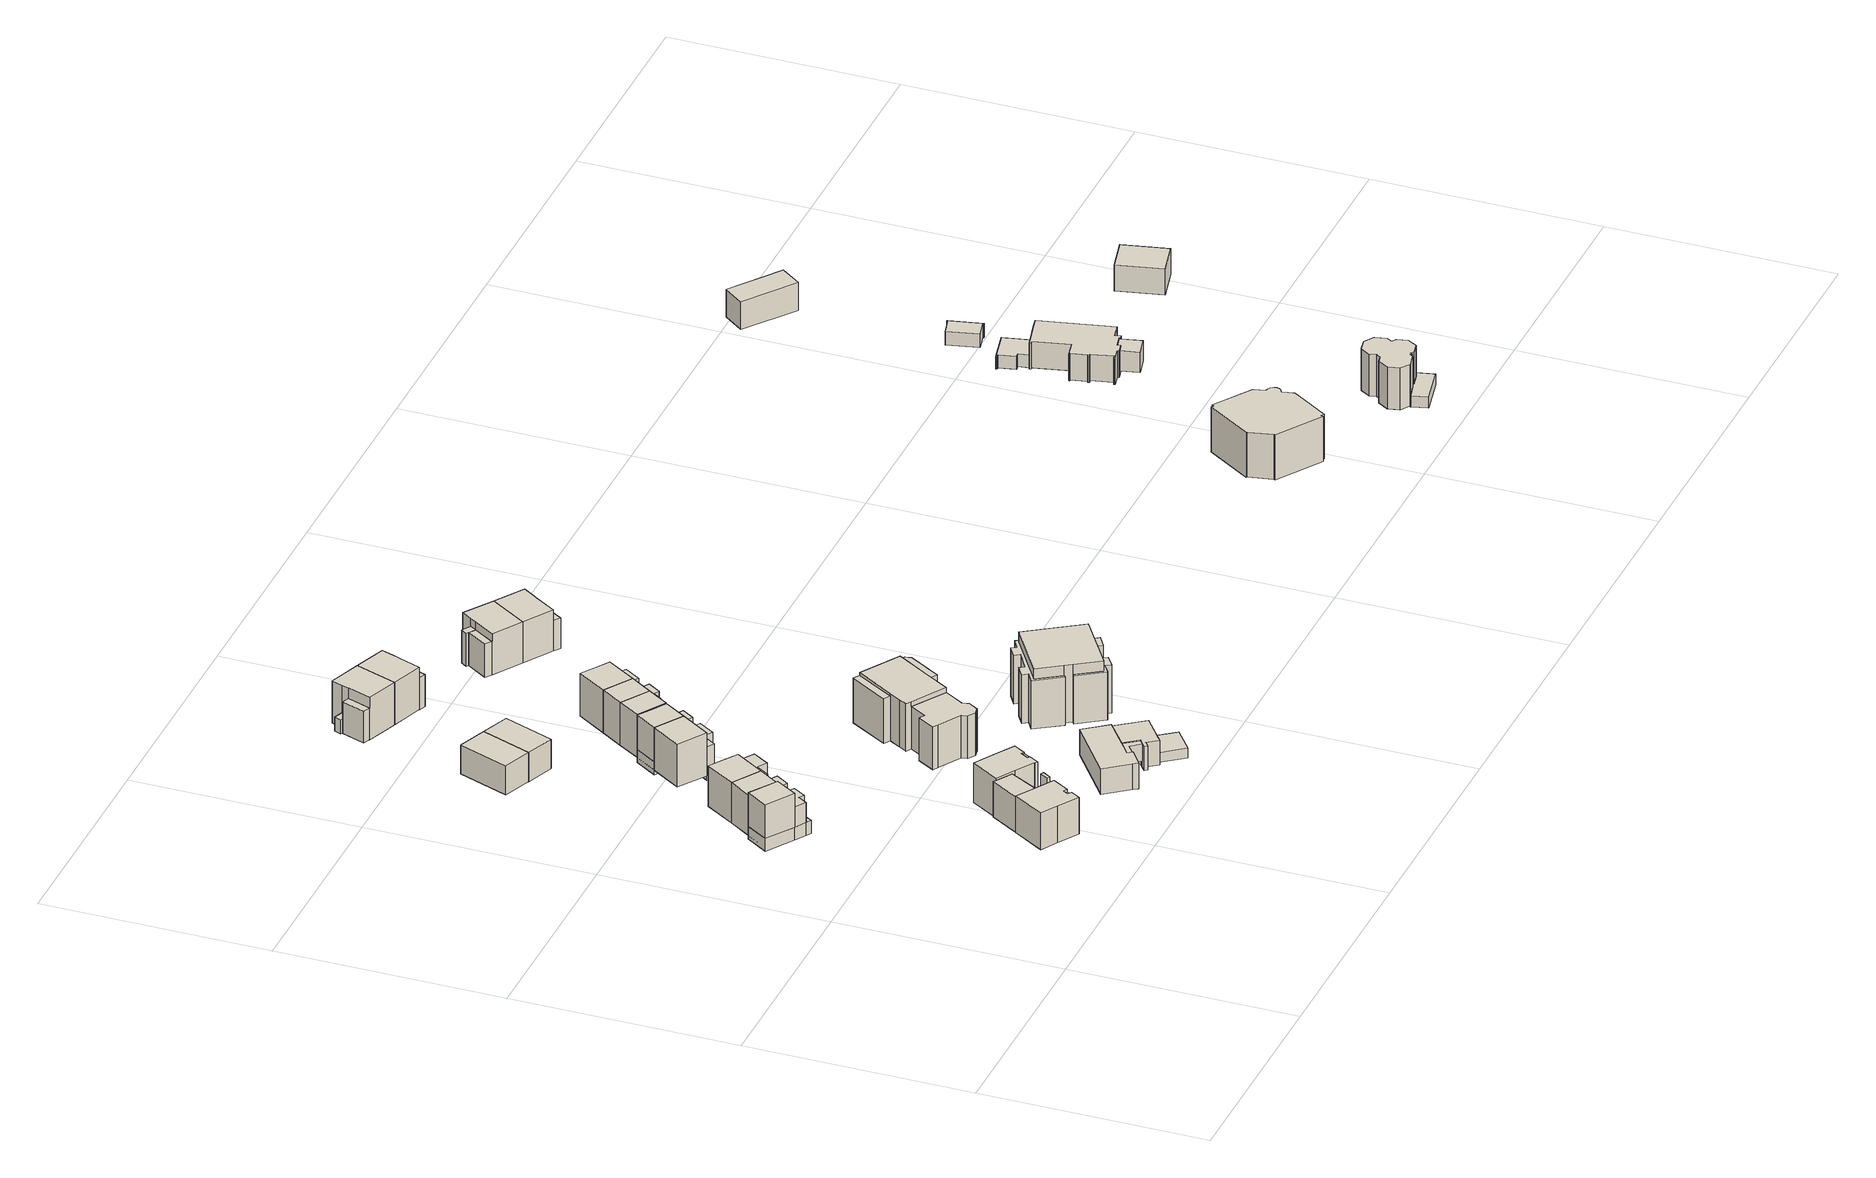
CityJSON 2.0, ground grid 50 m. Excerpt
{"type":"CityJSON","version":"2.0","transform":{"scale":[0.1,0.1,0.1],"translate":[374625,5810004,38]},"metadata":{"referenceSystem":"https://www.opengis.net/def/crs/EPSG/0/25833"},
"CityObjects":{
"building1":{"type":"Building","attributes":{"Gemeindeschluessel":"11000006","function":"31001_1010"},"address":[{"country":"Germany","locality":"Berlin","thoroughfareNumber":"33","thoroughfareName":"An der Obstwiese"}],"children":["building1-1","building1-2","building1-3"]},
"building1-1":{"type":"BuildingPart","attributes":{"BezugspunktDach":"2200","measuredHeight":3,"storeysAboveGround":3},"parents":["building1"],"geometry":[{"type":"Solid","lod":"1","boundaries":[[[[0,1,2,3,4,5,6,7,8]],[[9,10,11,12,13,14,15,16,17]],[[9,17,8,7]],[[10,9,7,6]],[[11,10,6,5]],[[12,11,5,4]],[[13,12,4,3]],[[14,13,3,2]],[[15,14,2,1]],[[16,15,1,0]],[[17,16,0,8]]]]}]},
"building1-2":{"type":"BuildingPart","attributes":{"BezugspunktDach":"2200","measuredHeight":10.73,"storeysAboveGround":3},"parents":["building1"],"geometry":[{"type":"MultiSurface","lod":"1","boundaries":[[[18,19,20,21]],[[22,23,24,25]],[[22,25,21,20]],[[23,22,20,19]],[[26,27,23,19,18]],[[25,24,18,21]],[[24,23,27,26]]]}]},
"building1-3":{"type":"BuildingPart","attributes":{"BezugspunktDach":"2200","measuredHeight":7.71,"storeysAboveGround":3},"parents":["building1"],"geometry":[{"type":"MultiSurface","lod":"1","boundaries":[[[28,29,30,31,32,27,26]],[[10,11,12,13,33,15,16]],[[10,16,26,24,23]],[[11,10,27,32]],[[12,11,32,31]],[[13,12,31,30]],[[33,13,30,29]],[[15,33,29,28]],[[16,15,28,26]],[[23,24,26,27]]]}]},
"building2":{"type":"Building","attributes":{"Gemeindeschluessel":"11000006","function":"31001_1010"},"address":[{"country":"Germany","locality":"Berlin","thoroughfareNumber":"31","thoroughfareName":"An der Obstwiese"}],"children":["building2-1","building2-2","building2-3"]},
"building2-1":{"type":"BuildingPart","attributes":{"BezugspunktDach":"2200","measuredHeight":10.89,"storeysAboveGround":3},"parents":["building2"],"geometry":[{"type":"MultiSurface","lod":"1","boundaries":[[[34,35,36,37,38,39]],[[40,41,42,23,43,22]],[[40,22,39,38]],[[41,40,38,37]],[[42,41,37,36]],[[27,44,42,36,35]],[[43,23,35,34]],[[22,43,34,39]],[[23,42,44,27]]]}]},
"building2-2":{"type":"BuildingPart","attributes":{"BezugspunktDach":"2200","measuredHeight":7.74,"storeysAboveGround":3},"parents":["building2"],"geometry":[{"type":"MultiSurface","lod":"1","boundaries":[[[32,45,46,47,48,44,27]],[[49,50,51,52,53,54,55]],[[49,55,23,42]],[[50,49,44,48]],[[51,50,48,47]],[[52,51,47,46]],[[56,57,58,46,45]],[[53,52,59,60]],[[61,56,45,32]],[[54,53,60,11]],[[55,54,32,27]],[[42,23,27,44]],[[60,59,58,57,56]],[[11,60,56,61]]]}]},
"building2-3":{"type":"BuildingPart","attributes":{"BezugspunktDach":"2200","measuredHeight":4.95,"storeysAboveGround":3},"parents":["building2"],"geometry":[{"type":"Solid","lod":"1","boundaries":[[[[62,57,56,61]],[[60,59,12,11]],[[12,59,57,62]],[[11,12,62,61]],[[60,11,61,56]],[[59,60,56,57]]]]}]},
"building3":{"type":"Building","attributes":{"Gemeindeschluessel":"11000006","function":"31001_1010"},"address":[{"country":"Germany","locality":"Berlin","thoroughfareNumber":"6","thoroughfareName":"Lindenstraße"}],"children":["building3-1","building3-2"]},
"building3-1":{"type":"BuildingPart","attributes":{"BezugspunktDach":"2200","measuredHeight":10.03,"storeysAboveGround":2},"parents":["building3"],"geometry":[{"type":"MultiSurface","lod":"1","boundaries":[[[63,64,65,66,67,68,69,70,71,72,73]],[[74,75,76,77,78,79,80,81,82,83,84]],[[74,84,73,72]],[[75,74,72,71]],[[76,75,71,70]],[[77,76,70,69]],[[78,77,69,68]],[[85,86,68,67]],[[80,79,87,79,80,88,85,67,66]],[[89,88,66,65]],[[82,81,65,64]],[[83,82,64,63]],[[84,83,63,73]],[[79,78,86,85]],[[85,88,80,79,87]],[[81,80,88,89]]]}]},
"building3-2":{"type":"BuildingPart","attributes":{"BezugspunktDach":"2200","measuredHeight":8,"storeysAboveGround":2},"parents":["building3"],"geometry":[{"type":"Solid","lod":"1","boundaries":[[[[89,86,85,88]],[[79,78,81,80]],[[81,78,86,89]],[[79,80,88,85]],[[78,79,85,86]],[[81,89,88,80]]]]}]},
"building4":{"type":"Building","attributes":{"Gemeindeschluessel":"11000006","function":"31001_1010"},"address":[{"country":"Germany","locality":"Berlin","thoroughfareNumber":"29","thoroughfareName":"An der Obstwiese"}],"children":["building4-1","building4-2"]},
"building4-1":{"type":"BuildingPart","attributes":{"BezugspunktDach":"2200","measuredHeight":10.89,"storeysAboveGround":3},"parents":["building4"],"geometry":[{"type":"MultiSurface","lod":"1","boundaries":[[[36,90,91,92,38]],[[93,94,95,42,40]],[[93,40,38,92]],[[94,93,92,91]],[[95,94,91,90]],[[96,97,98,95,90,36]],[[40,42,36,38]],[[42,95,98,97,96]]]}]},
"building4-2":{"type":"BuildingPart","attributes":{"BezugspunktDach":"2200","measuredHeight":9.13,"storeysAboveGround":3},"parents":["building4"],"geometry":[{"type":"MultiSurface","lod":"1","boundaries":[[[99,100,101,102,98,97]],[[103,104,105,106,107,108]],[[103,108,109,42,95,98]],[[104,103,98,102]],[[105,104,102,101]],[[106,105,101,100]],[[107,106,100,99]],[[108,107,99,97]],[[97,98,95,42,109]]]}]},
"building5":{"type":"Building","attributes":{"Gemeindeschluessel":"11000006","function":"31001_1010"},"address":[{"country":"Germany","locality":"Berlin","thoroughfareNumber":"6A","thoroughfareName":"Lindenstraße"}],"children":["building5-1","building5-2"]},
"building5-1":{"type":"BuildingPart","attributes":{"BezugspunktDach":"2200","measuredHeight":9.93,"storeysAboveGround":2},"parents":["building5"],"geometry":[{"type":"Solid","lod":"1","boundaries":[[[[110,111,112,113,114]],[[115,116,117,118,119]],[[115,119,114,113]],[[116,115,113,112]],[[117,116,112,111]],[[118,117,111,110]],[[119,118,110,114]]]]}]},
"building5-2":{"type":"BuildingPart","attributes":{"BezugspunktDach":"2200","measuredHeight":7.76,"storeysAboveGround":2},"parents":["building5"],"geometry":[{"type":"Solid","lod":"1","boundaries":[[[[120,121,122,123]],[[124,125,126,127]],[[124,127,123,122]],[[125,124,122,121]],[[126,125,121,120]],[[127,126,120,123]]]]}]},
"building6":{"type":"Building","attributes":{"Gemeindeschluessel":"11000006","BezugspunktDach":"2200","function":"31001_1010","measuredHeight":6.82,"storeysAboveGround":2},"address":[{"country":"Germany","locality":"Berlin","thoroughfareNumber":"14","thoroughfareName":"An der Obstwiese"}],"geometry":[{"type":"Solid","lod":"1","boundaries":[[[[128,129,130,131]],[[132,133,134,135]],[[132,135,131,130]],[[133,132,130,129]],[[134,133,129,128]],[[135,134,128,131]]]]}]},
"building7":{"type":"Building","attributes":{"Gemeindeschluessel":"11000006","BezugspunktDach":"2200","function":"31001_1010","measuredHeight":6.86,"storeysAboveGround":2},"address":[{"country":"Germany","locality":"Berlin","thoroughfareNumber":"16","thoroughfareName":"An der Obstwiese"}],"geometry":[{"type":"Solid","lod":"1","boundaries":[[[[136,137,129,128]],[[138,139,140,141]],[[138,141,128,129]],[[139,138,129,137]],[[140,139,137,136]],[[141,140,136,128]]]]}]},
"building8":{"type":"Building","attributes":{"Gemeindeschluessel":"11000006","function":"31001_1010"},"address":[{"country":"Germany","locality":"Berlin","thoroughfareNumber":"6B","thoroughfareName":"Lindenstraße"}],"children":["building8-1","building8-2"]},
"building8-1":{"type":"BuildingPart","attributes":{"BezugspunktDach":"2200","measuredHeight":9.86,"storeysAboveGround":2},"parents":["building8"],"geometry":[{"type":"MultiSurface","lod":"1","boundaries":[[[142,143,144,145,146,147,148,149,150,151,152,153,154]],[[155,156,157,158,159,160,161,162,163,164,165,166,167]],[[155,167,154,153]],[[156,155,153,152]],[[157,156,152,151]],[[158,157,151,150]],[[168,169,150,149]],[[159,158,170,171]],[[160,159,171,172,173,168,149,148]],[[174,173,148,147]],[[161,160,172,175]],[[162,161,147,146]],[[163,162,146,145]],[[164,163,145,144]],[[165,164,144,143]],[[166,165,143,142]],[[167,166,142,154]],[[171,170,169,168]],[[168,173,172,171]],[[175,172,173,174]]]}]},
"building8-2":{"type":"BuildingPart","attributes":{"BezugspunktDach":"2200","measuredHeight":8.77,"storeysAboveGround":2},"parents":["building8"],"geometry":[{"type":"MultiSurface","lod":"1","boundaries":[[[174,169,168,173]],[[171,170,175,172]],[[175,170,169,174]],[[172,173,168,171]],[[170,171,168,169,176]],[[172,175,174,173]]]}]},
"building9":{"type":"Building","attributes":{"Gemeindeschluessel":"11000006","function":"31001_1010"},"address":[{"country":"Germany","locality":"Berlin","thoroughfareNumber":"27","thoroughfareName":"An der Obstwiese"}],"children":["building9-1","building9-2"]},
"building9-1":{"type":"BuildingPart","attributes":{"BezugspunktDach":"2200","measuredHeight":10.79,"storeysAboveGround":3},"parents":["building9"],"geometry":[{"type":"Solid","lod":"1","boundaries":[[[[177,178,179,180,181]],[[182,183,184,185,186]],[[182,186,181,180]],[[183,182,180,179]],[[184,183,179,178]],[[185,187,188,184,178,177]],[[186,185,177,181]],[[184,188,187,185]]]]}]},
"building9-2":{"type":"BuildingPart","attributes":{"BezugspunktDach":"2200","measuredHeight":7.95,"storeysAboveGround":3},"parents":["building9"],"geometry":[{"type":"MultiSurface","lod":"1","boundaries":[[[189,190,191,192,193,188,187]],[[194,195,196,197,198,199,200]],[[194,200,201,185,184]],[[195,194,188,193]],[[196,195,193,192]],[[197,196,192,191]],[[198,197,191,190]],[[199,198,190,189]],[[200,199,189,187]],[[184,185,201,187,188]]]}]},
"building10":{"type":"Building","attributes":{"Gemeindeschluessel":"11000006","function":"31001_1010"},"address":[{"country":"Germany","locality":"Berlin","thoroughfareNumber":"25","thoroughfareName":"An der Obstwiese"}],"children":["building10-1","building10-2","building10-3"]},
"building10-1":{"type":"BuildingPart","attributes":{"BezugspunktDach":"2200","measuredHeight":3,"storeysAboveGround":3},"parents":["building10"],"geometry":[{"type":"Solid","lod":"1","boundaries":[[[[202,203,204,205,206,207,208,209,210,211]],[[212,213,214,215,216,217,196,195,194,218]],[[212,218,211,210]],[[213,212,210,209]],[[214,213,209,208]],[[215,214,208,207]],[[216,215,207,206]],[[217,216,206,205]],[[196,217,205,204]],[[195,196,204,203]],[[194,195,203,202]],[[218,194,202,211]]]]}]},
"building10-2":{"type":"BuildingPart","attributes":{"BezugspunktDach":"2200","measuredHeight":7.96,"storeysAboveGround":3},"parents":["building10"],"geometry":[{"type":"MultiSurface","lod":"1","boundaries":[[[219,220,221,222,223,224,225]],[[214,215,216,217,226,195,194]],[[214,194,225,227,228]],[[215,214,224,223]],[[216,215,223,222]],[[217,216,222,221]],[[226,217,221,220]],[[195,226,220,219]],[[194,195,219,225]],[[228,227,225,224]]]}]},
"building10-3":{"type":"BuildingPart","attributes":{"BezugspunktDach":"2200","measuredHeight":10.79,"storeysAboveGround":3},"parents":["building10"],"geometry":[{"type":"MultiSurface","lod":"1","boundaries":[[[178,229,230,231,180]],[[232,233,228,227,234]],[[232,234,180,231]],[[233,232,231,230]],[[228,233,230,229]],[[235,225,224,228,229,178]],[[234,227,178,180]],[[227,228,224,225,235]]]}]},
"building11":{"type":"Building","attributes":{"Gemeindeschluessel":"11000006","BezugspunktDach":"2200","function":"51009_1610","measuredHeight":3.35,"storeysAboveGround":0},"address":[{"country":"Germany","locality":"Berlin"}],"geometry":[{"type":"Solid","lod":"1","boundaries":[[[[236,237,238,239,240]],[[241,242,243,244,245]],[[241,245,240,239]],[[242,241,239,238]],[[243,242,238,237]],[[244,243,237,236]],[[245,244,236,240]]]]}]},
"building12":{"type":"Building","attributes":{"Gemeindeschluessel":"11000006","function":"31001_1010"},"address":[{"country":"Germany","locality":"Berlin","thoroughfareNumber":"23","thoroughfareName":"An der Obstwiese"}],"children":["building12-1","building12-2","building12-3"]},
"building12-1":{"type":"BuildingPart","attributes":{"BezugspunktDach":"2200","measuredHeight":10.85,"storeysAboveGround":3},"parents":["building12"],"geometry":[{"type":"MultiSurface","lod":"1","boundaries":[[[246,247,248,249,250]],[[251,252,253,228,232]],[[251,232,250,249]],[[252,251,249,248]],[[253,252,248,247]],[[254,255,256,247,246]],[[232,228,246,250]],[[228,253,256,255,254]]]}]},
"building12-2":{"type":"BuildingPart","attributes":{"BezugspunktDach":"2200","measuredHeight":6.41,"storeysAboveGround":3},"parents":["building12"],"geometry":[{"type":"MultiSurface","lod":"1","boundaries":[[[257,258,259,260,261,256,255]],[[262,263,264,265,266,215,214]],[[262,214,228,253,256]],[[263,262,256,261]],[[264,263,261,260]],[[265,264,260,259]],[[266,265,266,258]],[[266,258,266,215]],[[214,215,257,255]],[[255,256,253,228]],[[259,258,266,265]],[[215,266,258,257]]]}]},
"building12-3":{"type":"BuildingPart","attributes":{"BezugspunktDach":"2200","measuredHeight":6.4,"storeysAboveGround":3},"parents":["building12"],"geometry":[{"type":"MultiSurface","lod":"1","boundaries":[[[267,259,258,257]],[[266,265,216,215]],[[216,265,259,267]],[[215,216,267,257]],[[268,266,215,257,258]],[[265,266,258,259]]]}]},
"building13":{"type":"Building","attributes":{"Gemeindeschluessel":"11000006","function":"31001_1010"},"address":[{"country":"Germany","locality":"Berlin","thoroughfareNumber":"11","thoroughfareName":"An der Obstwiese"}],"children":["building13-1","building13-2"]},
"building13-1":{"type":"BuildingPart","attributes":{"BezugspunktDach":"2200","measuredHeight":9.86,"storeysAboveGround":3},"parents":["building13"],"geometry":[{"type":"MultiSurface","lod":"1","boundaries":[[[269,270,271,272,273,274]],[[275,276,277,278,279,280]],[[281,282,274,273]],[[275,280,283,284]],[[276,275,273,272]],[[277,276,272,271]],[[278,277,271,270]],[[279,278,270,269]],[[280,279,269,274]],[[284,283,282,281]]]}]},
"building13-2":{"type":"BuildingPart","attributes":{"BezugspunktDach":"2200","measuredHeight":7.42,"storeysAboveGround":3},"parents":["building13"],"geometry":[{"type":"Solid","lod":"1","boundaries":[[[[282,281,285,286]],[[287,284,283,288]],[[287,288,286,285]],[[284,287,285,281]],[[288,283,282,286]],[[283,284,281,282]]]]}]},
"building14":{"type":"Building","attributes":{"Gemeindeschluessel":"11000006","BezugspunktDach":"2200","function":"51009_1610","measuredHeight":3.99,"storeysAboveGround":0},"address":[{"country":"Germany","locality":"Berlin"}],"geometry":[{"type":"Solid","lod":"1","boundaries":[[[[289,290,291,292,293,294]],[[295,296,297,298,299,300]],[[295,300,294,293]],[[296,295,293,292]],[[297,296,292,291]],[[298,297,291,290]],[[299,298,290,289]],[[300,299,289,294]]]]}]},
"building15":{"type":"Building","attributes":{"Gemeindeschluessel":"11000006","function":"31001_1010"},"address":[{"country":"Germany","locality":"Berlin","thoroughfareNumber":"5A","thoroughfareName":"Lindenstraße"}],"children":["building15-1","building15-2"]},
"building15-1":{"type":"BuildingPart","attributes":{"BezugspunktDach":"2200","measuredHeight":7.26,"storeysAboveGround":1},"parents":["building15"],"geometry":[{"type":"Solid","lod":"1","boundaries":[[[[301,302,303,304,305,306,307,308]],[[309,310,311,312,313,314,315,316]],[[309,316,308,307]],[[310,309,307,306]],[[311,310,306,305]],[[312,311,305,304]],[[313,312,304,303]],[[314,313,303,302]],[[315,314,302,301]],[[316,315,301,308]]]]}]},
"building15-2":{"type":"BuildingPart","attributes":{"BezugspunktDach":"2200","measuredHeight":7.2,"storeysAboveGround":1},"parents":["building15"],"geometry":[{"type":"Solid","lod":"1","boundaries":[[[[317,318,319,320,321,322,323,324,325,326,327,328]],[[329,310,330,331,332,333,334,335,336,337,338,311]],[[329,311,328,327]],[[310,329,327,326]],[[330,310,326,325]],[[331,330,325,324]],[[332,331,324,323]],[[333,332,323,322]],[[334,333,322,321]],[[335,334,321,320]],[[336,335,320,319]],[[337,336,319,318]],[[338,337,318,317]],[[311,338,317,328]]]]}]},
"building16":{"type":"Building","attributes":{"Gemeindeschluessel":"11000006","function":"31001_1010"},"address":[{"country":"Germany","locality":"Berlin","thoroughfareNumber":"21","thoroughfareName":"An der Obstwiese"}],"children":["building16-1","building16-2","building16-3"]},
"building16-1":{"type":"BuildingPart","attributes":{"BezugspunktDach":"2200","measuredHeight":10.48,"storeysAboveGround":3},"parents":["building16"],"geometry":[{"type":"MultiSurface","lod":"1","boundaries":[[[247,339,340,341,249]],[[342,343,344,253,251]],[[342,251,249,341]],[[343,342,341,340]],[[344,343,340,339]],[[253,345,346,339,247]],[[251,253,247,249]],[[344,346,345,253]]]}]},
"building16-2":{"type":"BuildingPart","attributes":{"BezugspunktDach":"2200","measuredHeight":8.41,"storeysAboveGround":3},"parents":["building16"],"geometry":[{"type":"MultiSurface","lod":"1","boundaries":[[[347,348,349,350,351,346,345]],[[352,353,354,355,356,263,262]],[[352,262,253,344,346]],[[353,352,346,351]],[[354,353,351,350]],[[355,354,350,349]],[[357,358,359,360,349,348]],[[361,358,356,348,347]],[[262,263,347,345]],[[345,346,344,253]],[[356,355,360,359,358,357]],[[263,356,358,361]]]}]},
"building16-3":{"type":"BuildingPart","attributes":{"BezugspunktDach":"2200","measuredHeight":3,"storeysAboveGround":3},"parents":["building16"],"geometry":[{"type":"Solid","lod":"1","boundaries":[[[[362,359,358,361]],[[356,355,264,263]],[[356,263,356,358]],[[264,355,359,362]],[[263,264,362,361]],[[361,358,356,263]],[[355,356,358,359]]]]}]},
"building17":{"type":"Building","attributes":{"Gemeindeschluessel":"11000006","function":"31001_1010"},"address":[{"country":"Germany","locality":"Berlin","thoroughfareNumber":"13","thoroughfareName":"An der Obstwiese"}],"children":["building17-1","building17-2"]},
"building17-1":{"type":"BuildingPart","attributes":{"BezugspunktDach":"2200","measuredHeight":9.98,"storeysAboveGround":3},"parents":["building17"],"geometry":[{"type":"MultiSurface","lod":"1","boundaries":[[[363,364,365,366,270,269]],[[278,367,368,369,370,279]],[[278,279,269,270]],[[367,278,270,366]],[[368,367,366,365]],[[369,368,365,364]],[[371,372,364,363]],[[279,370,363,269]],[[370,369,372,371]]]}]},
"building17-2":{"type":"BuildingPart","attributes":{"BezugspunktDach":"2200","measuredHeight":7.49,"storeysAboveGround":3},"parents":["building17"],"geometry":[{"type":"MultiSurface","lod":"1","boundaries":[[[373,374,372,371]],[[375,376,377,378]],[[375,378,371,370,369]],[[376,375,372,374]],[[377,376,374,373]],[[378,377,373,371]],[[369,370,371,372]]]}]},
"building18":{"type":"Building","attributes":{"Gemeindeschluessel":"11000006","function":"31001_1010"},"address":[{"country":"Germany","locality":"Berlin","thoroughfareNumber":"19","thoroughfareName":"An der Obstwiese"}],"children":["building18-1","building18-2"]},
"building18-1":{"type":"BuildingPart","attributes":{"BezugspunktDach":"2200","measuredHeight":10.48,"storeysAboveGround":3},"parents":["building18"],"geometry":[{"type":"MultiSurface","lod":"1","boundaries":[[[339,379,380,381,341]],[[382,383,384,344,342]],[[382,342,341,381]],[[383,382,381,380]],[[384,383,380,379]],[[344,385,386,379,339]],[[342,344,339,341]],[[384,386,385,344]]]}]},
"building18-2":{"type":"BuildingPart","attributes":{"BezugspunktDach":"2200","measuredHeight":8.04,"storeysAboveGround":3},"parents":["building18"],"geometry":[{"type":"Solid","lod":"1","boundaries":[[[[387,388,389,390,386,385]],[[391,392,393,394,353,352]],[[391,352,385,344,384,386]],[[392,391,386,390]],[[393,392,390,389]],[[394,393,389,388]],[[353,394,388,387]],[[352,353,387,385]],[[386,384,344,385]]]]}]},
"building19":{"type":"Building","attributes":{"Gemeindeschluessel":"11000006","BezugspunktDach":"2200","function":"31001_2463","measuredHeight":2.24,"storeysAboveGround":2},"address":[{"country":"Germany","locality":"Berlin","thoroughfareNumber":"5A (1)","thoroughfareName":"Lindenstraße"}],"geometry":[{"type":"Solid","lod":"1","boundaries":[[[[395,396,397,398]],[[399,400,401,402]],[[399,402,398,397]],[[400,399,397,396]],[[401,400,396,395]],[[402,401,395,398]]]]}]},
"building20":{"type":"Building","attributes":{"Gemeindeschluessel":"11000006","function":"31001_1010"},"address":[{"country":"Germany","locality":"Berlin","thoroughfareNumber":"6C","thoroughfareName":"Lindenstraße"}],"children":["building20-1","building20-2","building20-3","building20-4"]},
"building20-1":{"type":"BuildingPart","attributes":{"BezugspunktDach":"2200","measuredHeight":11.75,"storeysAboveGround":2},"parents":["building20"],"geometry":[{"type":"MultiSurface","lod":"1","boundaries":[[[403,404,405,406,407,408,409,410,411]],[[412,413,414,415,416,417,418,419,420]],[[412,420,411,410]],[[413,412,410,409]],[[414,413,409,408]],[[421,422,414,408,407]],[[416,415,407,406]],[[423,424,416,406,405]],[[418,417,405,404]],[[425,426,427,404,403]],[[420,419,403,411]],[[415,414,422,421]],[[417,416,424,423]],[[419,428,426,425]],[[428,418,427,426]]]}]},
"building20-2":{"type":"BuildingPart","attributes":{"BezugspunktDach":"2200","measuredHeight":10.47,"storeysAboveGround":2},"parents":["building20"],"geometry":[{"type":"Solid","lod":"1","boundaries":[[[[429,430,431,424,423]],[[416,432,433,434,417]],[[432,416,424,431]],[[433,432,431,430]],[[434,433,430,429]],[[417,434,429,423]],[[423,424,416,417]]]]}]},
"building20-3":{"type":"BuildingPart","attributes":{"BezugspunktDach":"2200","measuredHeight":10.54,"storeysAboveGround":2},"parents":["building20"],"geometry":[{"type":"Solid","lod":"1","boundaries":[[[[435,436,437,438,439,440,441,442,427,426,425,443,444,445,446]],[[447,448,449,419,428,418,450,451,452,453,454,455,456,457,458]],[[447,458,446,445]],[[448,447,445,444]],[[449,448,444,443]],[[419,449,443,425]],[[450,418,427,442]],[[451,450,442,441]],[[452,451,441,440]],[[453,452,440,439]],[[454,453,439,438]],[[455,454,438,437]],[[456,455,437,436]],[[457,456,436,435]],[[458,457,435,446]],[[428,419,425,426]],[[428,426,427,418]]]]}]},
"building20-4":{"type":"BuildingPart","attributes":{"BezugspunktDach":"2200","measuredHeight":10.47,"storeysAboveGround":2},"parents":["building20"],"geometry":[{"type":"Solid","lod":"1","boundaries":[[[[422,421,459,460]],[[461,415,414,462]],[[461,462,460,459]],[[415,461,459,421]],[[462,414,422,460]],[[415,421,422,414]]]]}]},
"building21":{"type":"Building","attributes":{"Gemeindeschluessel":"11000006","BezugspunktDach":"2200","function":"51009_1610","measuredHeight":3.2,"storeysAboveGround":0},"address":[{"country":"Germany","locality":"Berlin"}],"geometry":[{"type":"Solid","lod":"1","boundaries":[[[[463,464,465,466,467]],[[468,469,470,471,472]],[[468,472,467,466]],[[469,468,466,465]],[[470,469,465,464]],[[471,470,464,463]],[[472,471,463,467]]]]}]},
"building22":{"type":"Building","attributes":{"Gemeindeschluessel":"11000006","BezugspunktDach":"2200","function":"51009_1610","measuredHeight":7.72,"storeysAboveGround":0},"address":[{"country":"Germany","locality":"Berlin"}],"geometry":[{"type":"Solid","lod":"1","boundaries":[[[[473,474,475,476,477]],[[478,479,480,481,482]],[[478,482,477,476]],[[479,478,476,475]],[[480,479,475,474]],[[481,480,474,473]],[[482,481,473,477]]]]}]},
"building23":{"type":"Building","attributes":{"Gemeindeschluessel":"11000006","function":"31001_1010"},"address":[{"country":"Germany","locality":"Berlin","thoroughfareNumber":"15","thoroughfareName":"An der Obstwiese"}],"children":["building23-1","building23-2"]},
"building23-1":{"type":"BuildingPart","attributes":{"BezugspunktDach":"2200","measuredHeight":9.58,"storeysAboveGround":3},"parents":["building23"],"geometry":[{"type":"MultiSurface","lod":"1","boundaries":[[[483,484,485,486,487,488]],[[480,479,489,490,491,492]],[[493,474,494,488,487]],[[492,495,492,480]],[[479,480,487,486]],[[489,479,486,485]],[[490,489,485,484]],[[491,490,484,483]],[[492,491,483,488]],[[480,492,495,494,474,493]]]}]},
"building23-2":{"type":"BuildingPart","attributes":{"BezugspunktDach":"2200","measuredHeight":7.72,"storeysAboveGround":3},"parents":["building23"],"geometry":[{"type":"MultiSurface","lod":"1","boundaries":[[[494,474,473,496]],[[481,480,492,497]],[[481,497,496,473]],[[480,481,473,474]],[[497,492,494,496]],[[480,498,474,494,492]]]}]},
"building24":{"type":"Building","attributes":{"Gemeindeschluessel":"11000006","function":"31001_1010"},"address":[{"country":"Germany","locality":"Berlin","thoroughfareNumber":"8","thoroughfareName":"Lindenstraße"}],"children":["building24-1","building24-2"]},
"building24-1":{"type":"BuildingPart","attributes":{"BezugspunktDach":"2200","measuredHeight":16.41,"storeysAboveGround":3},"parents":["building24"],"geometry":[{"type":"MultiSurface","lod":"1","boundaries":[[[499,500,501,502,503,504]],[[505,506,507,508,509,510]],[[511,512,504,503]],[[513,511,503,502]],[[514,513,502,501]],[[508,515,514,507,501,500]],[[509,508,500,499]],[[512,516,499,504]],[[505,510,512,511]],[[517,506,505,511,513]],[[518,507,506,513,514]],[[507,514,515,508]],[[519,510,509,516,512]]]}]},
"building24-2":{"type":"BuildingPart","attributes":{"BezugspunktDach":"2200","measuredHeight":11.28,"storeysAboveGround":3},"parents":["building24"],"geometry":[{"type":"MultiSurface","lod":"1","boundaries":[[[520,516,512,511,513,514,515,521,522,523,524,525,526,527,528,529,530,531,532,533,534,535,536,537,538,539,540,541]],[[542,543,544,545,546,547,548,549,550,551,552,553,554,555,556,557,558,559,560,561,562,563,564,565,566,567,568,569]],[[542,569,541,540]],[[543,542,540,539]],[[544,543,539,538]],[[545,544,538,537]],[[546,545,537,536]],[[547,546,536,535]],[[548,547,535,534]],[[549,548,534,533]],[[550,549,533,532]],[[551,550,532,531]],[[552,551,531,530]],[[553,552,530,529]],[[554,553,529,528]],[[555,554,528,527]],[[556,555,527,526]],[[557,556,526,525]],[[558,557,525,524]],[[559,558,524,523]],[[560,559,523,522]],[[561,560,522,521]],[[562,561,521,515]],[[563,562,508,507,514]],[[564,563,514,507,506,513]],[[565,564,513,506,505,570]],[[566,565,505,510]],[[567,566,510,509]],[[568,567,516,520]],[[569,568,520,541]],[[571,515,514,507,508]],[[513,506,507,514]],[[570,505,506,513,511]],[[510,505,511,512]],[[509,510,572,512,516]]]}]},
"building25":{"type":"Building","attributes":{"Gemeindeschluessel":"11000006","function":"31001_1010"},"address":[{"country":"Germany","locality":"Berlin","thoroughfareNumber":"17","thoroughfareName":"An der Obstwiese"}],"children":["building25-1","building25-2"]},
"building25-1":{"type":"BuildingPart","attributes":{"BezugspunktDach":"2200","measuredHeight":9.63,"storeysAboveGround":3},"parents":["building25"],"geometry":[{"type":"MultiSurface","lod":"1","boundaries":[[[573,574,575,576,484,483]],[[490,577,578,579,580,491]],[[490,491,483,484]],[[577,490,484,576]],[[578,577,576,575]],[[579,578,575,574]],[[581,582,579,574,573]],[[491,580,573,483]],[[580,579,582,581]]]}]},
"building25-2":{"type":"BuildingPart","attributes":{"BezugspunktDach":"2200","measuredHeight":7.14,"storeysAboveGround":3},"parents":["building25"],"geometry":[{"type":"Solid","lod":"1","boundaries":[[[[583,584,582,581]],[[579,585,586,580]],[[585,579,582,584]],[[586,585,584,583]],[[580,586,583,581]],[[579,580,581,582]]]]}]},
"building26":{"type":"Building","attributes":{"Gemeindeschluessel":"11000006","BezugspunktDach":"2200","function":"51009_1610","measuredHeight":3,"storeysAboveGround":0},"address":[{"country":"Germany","locality":"Berlin"}],"geometry":[{"type":"Solid","lod":"1","boundaries":[[[[587,588,589,590,591]],[[578,592,593,585,579]],[[578,579,591,590]],[[592,578,590,589]],[[593,592,589,588]],[[585,593,588,587]],[[579,585,587,591]]]]}]},
"building27":{"type":"Building","attributes":{"Gemeindeschluessel":"11000006","BezugspunktDach":"2200","function":"31001_1010","measuredHeight":10.48,"storeysAboveGround":2},"address":[{"country":"Germany","locality":"Berlin","thoroughfareNumber":"11","thoroughfareName":"Lindenstraße"}],"geometry":[{"type":"Solid","lod":"1","boundaries":[[[[594,595,596,597,598,599,600,601,602,603,604,605,606,607,608,609,610,611,612,613,614]],[[615,616,617,618,619,620,621,622,623,624,625,626,627,628,629,630,631,632,633,634,635]],[[615,635,614,613]],[[616,615,613,612]],[[617,616,612,611]],[[618,617,611,610]],[[619,618,610,609]],[[620,619,609,608]],[[621,620,608,607]],[[622,621,607,606]],[[623,622,606,605]],[[624,623,605,604]],[[625,624,604,603]],[[626,625,603,602]],[[627,626,602,601]],[[628,627,601,600]],[[629,628,600,599]],[[630,629,599,598]],[[631,630,598,597]],[[632,631,597,596]],[[633,632,596,595]],[[634,633,595,594]],[[635,634,594,614]]]]}]},
"building28":{"type":"Building","attributes":{"Gemeindeschluessel":"11000006","BezugspunktDach":"2200","function":"31001_2463","measuredHeight":2.63,"storeysAboveGround":1},"address":[{"country":"Germany","locality":"Berlin","thoroughfareNumber":"12A (1)","thoroughfareName":"Lindenstraße"}],"geometry":[{"type":"Solid","lod":"1","boundaries":[[[[636,637,638,639,640,641,642,643,644,645,646,647]],[[648,649,650,651,652,653,654,655,656,657,658,659]],[[648,659,647,646]],[[649,648,646,645]],[[650,649,645,644]],[[651,650,644,643]],[[652,651,643,642]],[[653,652,642,641]],[[654,653,641,640]],[[655,654,640,639]],[[656,655,639,638]],[[657,656,638,637]],[[658,657,637,636]],[[659,658,636,647]]]]}]},
"building29":{"type":"Building","attributes":{"Gemeindeschluessel":"11000006","BezugspunktDach":"2200","function":"31001_1010","measuredHeight":9.85,"storeysAboveGround":2},"address":[{"country":"Germany","locality":"Berlin","thoroughfareNumber":"12A","thoroughfareName":"Lindenstraße"}],"geometry":[{"type":"Solid","lod":"1","boundaries":[[[[660,661,662,663,664,665,666,667,668,669,670,671,672,673,674,675,676,677,678,679,680,681]],[[682,683,684,685,686,687,688,689,690,691,692,693,694,695,696,697,698,699,700,701,702,703]],[[682,703,681,680]],[[683,682,680,679]],[[684,683,679,678]],[[685,684,678,677]],[[686,685,677,676]],[[687,686,676,675]],[[688,687,675,674]],[[689,688,674,673]],[[690,689,673,672]],[[691,690,672,671]],[[692,691,671,670]],[[693,692,670,669]],[[694,693,669,668]],[[695,694,668,667]],[[696,695,667,666]],[[697,696,666,665]],[[698,697,665,664]],[[699,698,664,663]],[[700,699,663,662]],[[701,700,662,661]],[[702,701,661,660]],[[703,702,660,681]]]]}]},
"building30":{"type":"Building","attributes":{"Gemeindeschluessel":"11000006","BezugspunktDach":"2200","function":"51009_1610","measuredHeight":4.77,"storeysAboveGround":0},"address":[{"country":"Germany","locality":"Berlin"}],"geometry":[{"type":"Solid","lod":"1","boundaries":[[[[704,705,706,707,708,709,710]],[[711,712,713,714,715,716,717]],[[711,717,710,709]],[[712,711,709,708]],[[713,712,708,707]],[[714,713,707,706]],[[715,714,706,705]],[[716,715,705,704]],[[717,716,704,710]]]]}]},
"building31":{"type":"Building","attributes":{"Gemeindeschluessel":"11000006","function":"31001_1010"},"address":[{"country":"Germany","locality":"Berlin","thoroughfareNumber":"10B","thoroughfareName":"Straße zum Löwen"}],"children":["building31-1","building31-2"]},
"building31-1":{"type":"BuildingPart","attributes":{"BezugspunktDach":"2200","measuredHeight":6.19,"storeysAboveGround":2},"parents":["building31"],"geometry":[{"type":"Solid","lod":"1","boundaries":[[[[718,719,720,721,722,723,724,725,726,727,728,729,730,731,732,733,734,735,736,737,738,739,740,741,742,743,744]],[[745,746,747,748,749,750,751,752,753,754,755,756,757,758,759,760,761,762,763,764,765,766,767,768,769,770,771]],[[745,771,744,743]],[[746,745,743,742]],[[747,746,742,741]],[[748,747,741,740]],[[749,748,740,739]],[[750,772,773,749,739,738]],[[751,750,738,737]],[[752,751,737,736]],[[753,752,736,735]],[[754,753,735,734]],[[755,754,734,733]],[[756,755,733,732]],[[757,756,732,731]],[[758,757,731,730]],[[759,758,730,729]],[[760,759,729,728]],[[761,760,728,727]],[[762,761,727,726]],[[763,762,726,725]],[[764,763,725,724]],[[765,764,724,723]],[[766,765,723,722]],[[767,766,722,721]],[[768,767,721,720]],[[769,768,720,719]],[[770,769,719,718]],[[771,770,718,744]],[[749,773,772,750]]]]}]},
"building31-2":{"type":"BuildingPart","attributes":{"BezugspunktDach":"2200","measuredHeight":2.97,"storeysAboveGround":2},"parents":["building31"],"geometry":[{"type":"MultiSurface","lod":"1","boundaries":[[[774,775,776,777,773,772,778,779]],[[780,750,749,781,782,783,784,785]],[[780,785,779,778]],[[750,780,778,772]],[[749,750,786,750,749,787]],[[781,749,773,777]],[[782,781,777,776]],[[783,782,776,775]],[[784,783,775,774]],[[785,784,774,779]],[[787,749,750,786,772,773]]]}]},
"building32":{"type":"Building","attributes":{"Gemeindeschluessel":"11000006","BezugspunktDach":"2200","function":"31001_2523","measuredHeight":3.17,"storeysAboveGround":1},"address":[{"country":"Germany","locality":"Berlin","thoroughfareNumber":"8013","thoroughfareName":"Straße zum Löwen"}],"geometry":[{"type":"Solid","lod":"1","boundaries":[[[[788,789,790,791,792,793,794,795]],[[796,797,798,799,800,801,802,803]],[[796,803,795,794]],[[797,796,794,793]],[[798,797,793,792]],[[799,798,792,791]],[[800,799,791,790]],[[801,800,790,789]],[[802,801,789,788]],[[803,802,788,795]]]]}]},
"building33":{"type":"Building","attributes":{"Gemeindeschluessel":"11000006","BezugspunktDach":"2200","function":"31001_1010","measuredHeight":7.48,"storeysAboveGround":1},"address":[{"country":"Germany","locality":"Berlin","thoroughfareNumber":"2","thoroughfareName":"Am Löwentor"}],"geometry":[{"type":"Solid","lod":"1","boundaries":[[[[804,805,806,807]],[[808,809,810,811]],[[808,811,807,806]],[[809,808,806,805]],[[810,809,805,804]],[[811,810,804,807]]]]}]},
"building34":{"type":"Building","attributes":{"Gemeindeschluessel":"11000006","BezugspunktDach":"2200","function":"31001_1010","measuredHeight":8.1,"storeysAboveGround":1},"address":[{"country":"Germany","locality":"Berlin","thoroughfareNumber":"11A","thoroughfareName":"Straße zum Löwen"}],"geometry":[{"type":"Solid","lod":"1","boundaries":[[[[812,813,814,815]],[[816,817,818,819]],[[816,819,815,814]],[[817,816,814,813]],[[818,817,813,812]],[[819,818,812,815]]]]}]}
},
"vertices":[
[75,606,162],[99,591,162],[110,584,162],[123,604,162],[141,632,162],[130,639,162],[106,654,162],[45,693,162],[14,645,162],[45,693,132],[106,654,132],[130,639,132],[141,632,132],[123,604,132],[110,584,132],[99,591,132],[75,606,132],[14,645,132],
[75,606,241],[106,654,241],[45,693,241],[14,645,241],[45,693,141],[106,654,141],[75,606,141],[14,645,141],[75,606,209],[106,654,209],
[99,591,209],[112,611,209],[123,604,209],[141,632,209],[130,639,209],[112,611,132],
[76,673,236],[106,654,236],[138,702,236],[107,722,236],[76,741,236],[45,693,236],[76,741,141],[107,722,141],[138,702,141],[76,673,141],[138,702,209],
[143,659,209],[154,652,209],[172,680,209],[152,693,209],[138,702,131],[152,693,131],[172,680,131],[154,652,131],[143,659,131],[130,639,131],[106,654,131],[143,659,181],[154,652,181],[154,652,177],[154,652,132],[143,659,132],[130,639,181],
[141,632,181],
[292,128,192],[337,100,192],[350,121,192],[342,126,192],[349,138,192],[357,133,192],[379,169,192],[379,170,192],[334,197,192],[297,220,192],[255,150,192],[297,220,106],[334,197,106],[379,170,106],[379,169,106],[357,133,106],[349,138,106],[342,126,106],[350,121,106],[337,100,106],[292,128,106],[255,150,106],[349,138,186],[357,133,186],[349,138,146],[342,126,186],[350,121,186],
[180,767,236],[150,787,236],[119,807,236],[119,807,141],[150,787,141],[180,767,141],[138,702,216],[138,702,222],[180,767,222],
[152,693,222],[171,722,222],[191,709,222],[214,745,222],[180,767,130],[214,745,130],[191,709,130],[171,722,130],[152,693,130],[138,702,130],[138,702,203],
[340,194,190],[375,257,190],[341,278,190],[335,282,190],[297,220,190],[335,282,107],[341,278,107],[375,257,107],[340,194,107],[297,220,107],
[398,186,186],[408,203,186],[402,207,186],[393,189,186],[402,207,108],[408,203,108],[398,186,108],[393,189,108],
[69,1171,215],[111,1283,215],[48,1307,215],[6,1195,215],[48,1307,147],[111,1283,147],[69,1171,147],[6,1195,147],
[132,1147,215],[174,1259,215],[111,1283,146],[174,1259,146],[132,1147,146],[69,1171,146],
[382,253,195],[423,228,195],[422,227,195],[423,227,195],[428,223,195],[441,244,195],[436,248,195],[446,265,195],[452,261,195],[468,287,195],[421,316,195],[379,341,195],[341,278,195],[379,341,102],[421,316,102],[468,287,102],[452,261,102],[446,265,102],[436,248,102],[441,244,102],[428,223,102],[423,227,102],[422,227,102],[423,228,102],[382,253,102],[341,278,102],[446,265,193],[452,261,193],[452,261,105],[446,265,105],[436,248,105],[436,248,193],[441,244,193],[441,244,105],
[452,261,182],
[224,850,242],[267,916,242],[237,936,242],[206,955,242],[163,890,242],[206,955,142],[237,936,142],[267,916,142],[224,850,142],[163,890,142],[224,850,210],[267,916,210],
[239,840,210],[259,871,210],[278,858,210],[302,894,210],[291,901,210],[267,916,131],[291,901,131],[302,894,131],[278,858,131],[259,871,131],[239,840,131],[224,850,131],[224,850,196],
[267,916,161],[291,901,161],[302,894,161],[315,915,161],[333,942,161],[322,949,161],[299,965,161],[268,984,161],[238,1004,161],[206,955,161],[238,1004,131],[268,984,131],[299,965,131],[322,949,131],[333,942,131],[315,915,131],[206,955,131],
[291,901,211],[304,922,211],[315,915,211],[333,942,211],[322,949,211],[299,965,211],[267,916,211],[304,922,131],[267,916,143],[299,965,143],
[299,965,242],[268,984,242],[238,1004,242],[238,1004,143],[268,984,143],[206,955,143],[267,916,188],
[108,1582,180],[125,1576,180],[130,1591,180],[109,1599,180],[103,1584,180],[109,1599,147],[130,1591,147],[125,1576,147],[108,1582,147],[103,1584,147],
[299,965,243],[330,1013,243],[299,1032,243],[268,1052,243],[238,1004,243],[268,1052,143],[299,1032,143],[330,1013,143],[299,965,190],[299,965,195],[330,1013,195],
[322,949,195],[335,970,195],[346,963,195],[365,990,195],[354,998,195],[330,1013,131],[354,998,131],[365,990,131],[346,963,131],[335,970,131],
[333,942,195],[335,970,149],
[177,1498,244],[210,1590,244],[139,1616,244],[130,1591,244],[125,1576,244],[106,1524,244],[125,1576,145],[130,1591,145],[139,1616,145],[210,1590,145],[177,1498,145],[106,1524,145],[125,1576,220],[106,1524,220],[106,1524,146],[125,1576,146],
[108,1582,220],[89,1530,220],[108,1582,146],[89,1530,146],
[580,78,158],[604,96,158],[622,74,158],[632,81,158],[607,115,158],[572,88,158],[607,115,118],[632,81,118],[622,74,118],[604,96,118],[580,78,118],[572,88,118],
[537,62,163],[544,52,163],[580,78,163],[572,88,163],[607,115,163],[660,155,163],[621,207,163],[497,115,163],[621,207,103],[660,155,103],[607,115,103],[572,88,103],[580,78,103],[544,52,103],[537,62,103],[497,115,103],
[632,81,160],[622,74,160],[612,66,160],[616,60,160],[626,68,160],[643,45,160],[654,54,160],[705,92,160],[706,93,160],[660,155,160],[614,160,160],[607,115,160],[614,160,103],[706,93,103],[705,92,103],[654,54,103],[643,45,103],[626,68,103],[616,60,103],[612,66,103],[622,74,103],[632,81,103],
[362,1061,243],[331,1081,243],[300,1100,243],[300,1100,143],[331,1081,143],[362,1061,143],[330,1013,215],[362,1061,215],
[354,998,215],[367,1018,215],[378,1011,215],[396,1039,215],[376,1052,215],[362,1061,131],[376,1052,131],[396,1039,131],[378,1011,131],[367,1018,131],[367,1018,148],[367,1018,161],[378,1011,161],[378,1011,146],[354,998,161],
[365,990,161],
[248,1472,244],[267,1523,244],[272,1538,244],[281,1564,244],[281,1564,145],[272,1538,145],[267,1523,145],[248,1472,145],[248,1472,219],[267,1523,219],
[264,1466,219],[283,1518,219],[267,1523,144],[283,1518,144],[264,1466,144],[248,1472,144],
[404,1126,243],[373,1146,243],[343,1166,243],[343,1166,143],[373,1146,143],[404,1126,143],[362,1061,211],[404,1126,211],
[376,1052,211],[395,1081,211],[415,1068,211],[438,1104,211],[404,1126,131],[438,1104,131],[415,1068,131],[395,1081,131],
[692,4,123],[742,42,123],[705,92,123],[654,54,123],[705,92,100],[742,42,100],[692,4,100],[654,54,100],
[520,528,215],[595,482,215],[624,530,215],[673,610,215],[586,663,215],[535,578,215],[519,552,215],[510,536,215],[509,535,215],[510,536,104],[519,552,104],[535,578,104],[586,663,104],[673,610,104],[624,530,104],[595,482,104],[520,528,104],[509,535,104],[586,663,209],[535,578,209],[624,530,209],[673,610,209],[520,528,204],[558,505,204],[595,482,204],[558,505,104],
[642,519,209],[685,590,209],[682,604,209],[682,604,104],[685,590,104],[642,519,104],
[475,453,204],[524,423,204],[527,410,204],[544,399,204],[552,401,204],[558,402,204],[572,424,204],[568,438,204],[498,491,204],[486,498,204],[485,497,204],[463,460,204],[485,497,104],[486,498,104],[498,491,104],[568,438,104],[572,424,104],[558,402,104],[552,401,104],[544,399,104],[527,410,104],[524,423,104],[475,453,104],[463,460,104],
[572,671,209],[520,586,209],[572,671,104],[520,586,104],
[283,1518,179],[288,1516,179],[294,1530,179],[272,1538,179],[267,1523,179],[272,1538,147],[294,1530,147],[288,1516,147],[283,1518,147],[267,1523,147],
[441,1441,221],[455,1431,221],[464,1445,221],[445,1457,221],[436,1444,221],[445,1457,143],[464,1445,143],[455,1431,143],[441,1441,143],[436,1444,143],
[489,1344,239],[542,1426,239],[479,1468,239],[464,1445,239],[455,1431,239],[425,1385,239],[479,1468,143],[542,1426,143],[489,1344,143],[425,1385,143],[455,1431,182],[425,1385,221],[425,1385,197],
[411,1395,221],[411,1395,143],[455,1431,184],
[782,302,198],[792,287,198],[826,234,198],[946,313,198],[868,432,198],[748,354,198],[868,432,63],[946,313,63],[826,234,63],[792,287,63],[782,302,63],[748,354,63],[868,432,175],[748,354,175],[946,313,175],[826,234,175],[792,287,175],[782,302,175],[946,313,85],[826,234,119],[748,354,154],
[777,298,175],[787,283,175],[825,226,175],[846,240,175],[853,228,175],[877,244,175],[870,256,175],[909,281,175],[916,270,175],[941,286,175],[933,297,175],[955,311,175],[869,441,175],[848,427,175],[841,438,175],[816,422,175],[824,411,175],[785,386,175],[777,397,175],[753,381,175],[761,370,175],[739,356,175],[761,370,62],[753,381,62],[777,397,62],[785,386,62],[824,411,62],[816,422,62],[841,438,62],[848,427,62],[869,441,62],[955,311,62],[933,297,62],[941,286,62],[916,270,62],[909,281,62],[870,256,62],[877,244,62],[853,228,62],[846,240,62],[825,226,62],[787,283,62],[792,287,62],[826,234,62],[946,313,62],[868,432,62],[748,354,62],[782,302,62],[777,298,62],[739,356,62],[868,432,89],[792,287,153],[748,354,170],
[553,1303,239],[582,1349,239],[591,1362,239],[606,1385,239],[606,1385,143],[591,1362,143],[582,1349,143],[553,1303,143],[553,1303,214],[582,1349,214],
[567,1293,214],[597,1340,214],[597,1340,143],[567,1293,143],
[597,1340,173],[602,1336,173],[610,1350,173],[591,1362,173],[582,1349,173],[610,1350,143],[602,1336,143],
[1850,320,121],[1861,267,121],[1860,264,121],[1959,200,121],[1962,205,121],[1968,201,121],[2016,275,121],[2022,285,121],[2017,312,121],[2023,315,121],[2027,320,121],[2028,326,121],[2027,333,121],[2023,338,121],[2017,341,121],[2011,342,121],[2005,368,121],[1922,423,121],[1918,418,121],[1913,421,121],[1848,322,121],[1913,421,16],[1918,418,16],[1922,423,16],[2005,368,16],[2011,342,16],[2017,341,16],[2023,338,16],[2027,333,16],[2028,326,16],[2027,320,16],[2023,315,16],[2017,312,16],[2022,285,16],[2016,275,16],[1968,201,16],[1962,205,16],[1959,200,16],[1860,264,16],[1861,267,16],[1850,320,16],[1848,322,16],
[2237,81,32],[2323,99,32],[2314,139,32],[2301,136,32],[2298,132,32],[2275,127,32],[2268,132,32],[2266,128,32],[2262,130,32],[2258,124,32],[2230,117,32],[2228,118,32],[2230,117,6],[2258,124,6],[2262,130,6],[2266,128,6],[2268,132,6],[2275,127,6],[2298,132,6],[2301,136,6],[2314,139,6],[2323,99,6],[2237,81,6],[2228,118,6],
[2208,131,106],[2228,118,106],[2230,117,106],[2258,124,106],[2262,130,106],[2266,128,106],[2268,132,106],[2275,127,106],[2298,132,106],[2301,136,106],[2311,153,106],[2306,177,106],[2296,183,106],[2303,195,106],[2297,221,106],[2275,235,106],[2249,230,106],[2234,207,106],[2238,193,106],[2231,183,106],[2217,180,106],[2202,157,106],[2217,180,8],[2231,183,8],[2238,193,8],[2234,207,8],[2249,230,8],[2275,235,8],[2297,221,8],[2303,195,8],[2296,183,8],[2306,177,8],[2311,153,8],[2301,136,8],[2298,132,8],[2275,127,8],[2268,132,8],[2266,128,8],[2262,130,8],[2258,124,8],[2230,117,8],[2228,118,8],[2208,131,8],[2202,157,8],
[2107,647,87],[2150,657,87],[2140,701,87],[2139,704,87],[2113,698,87],[2115,691,87],[2099,687,87],[2115,691,39],[2113,698,39],[2139,704,39],[2140,701,39],[2150,657,39],[2107,647,39],[2099,687,39],
[2046,774,89],[2049,775,89],[2057,739,89],[2054,738,89],[2055,735,89],[2061,737,89],[2072,689,89],[2065,687,89],[2066,684,89],[2092,690,89],[2093,686,89],[2099,687,89],[2115,691,89],[2113,698,89],[2139,704,89],[2140,701,89],[2148,703,89],[2145,716,89],[2177,723,89],[2142,884,89],[2119,879,89],[2064,866,89],[2059,865,89],[2060,861,89],[2065,863,89],[2083,784,89],[2046,776,89],[2083,784,27],[2065,863,27],[2060,861,27],[2059,865,27],[2064,866,27],[2119,879,27],[2142,884,27],[2177,723,27],[2145,716,27],[2148,703,27],[2140,701,27],[2139,704,27],[2113,698,27],[2115,691,27],[2099,687,27],[2093,686,27],[2092,690,27],[2066,684,27],[2065,687,27],[2072,689,27],[2061,737,27],[2055,735,27],[2054,738,27],[2057,739,27],[2049,775,27],[2046,774,27],[2046,776,27],[2119,879,57],[2064,866,57],
[2036,924,57],[2041,925,57],[2049,888,57],[2059,890,57],[2105,942,57],[2035,927,57],[2105,942,27],[2059,890,27],[2049,888,27],[2041,925,27],[2036,924,27],[2035,927,27],[2119,879,33],[2064,866,43],
[2085,979,69],[2122,988,69],[2122,986,69],[2124,986,69],[2108,1059,69],[2106,1059,69],[2106,1057,69],[2069,1048,69],[2106,1057,37],[2106,1059,37],[2108,1059,37],[2124,986,37],[2122,986,37],[2122,988,37],[2085,979,37],[2069,1048,37],
[2075,1363,110],[2108,1408,110],[2000,1488,110],[1966,1444,110],[2000,1488,45],[2108,1408,45],[2075,1363,45],[1966,1444,45],
[2432,718,78],[2507,735,78],[2485,835,78],[2410,818,78],[2485,835,17],[2507,735,17],[2432,718,17],[2410,818,17]
]}
